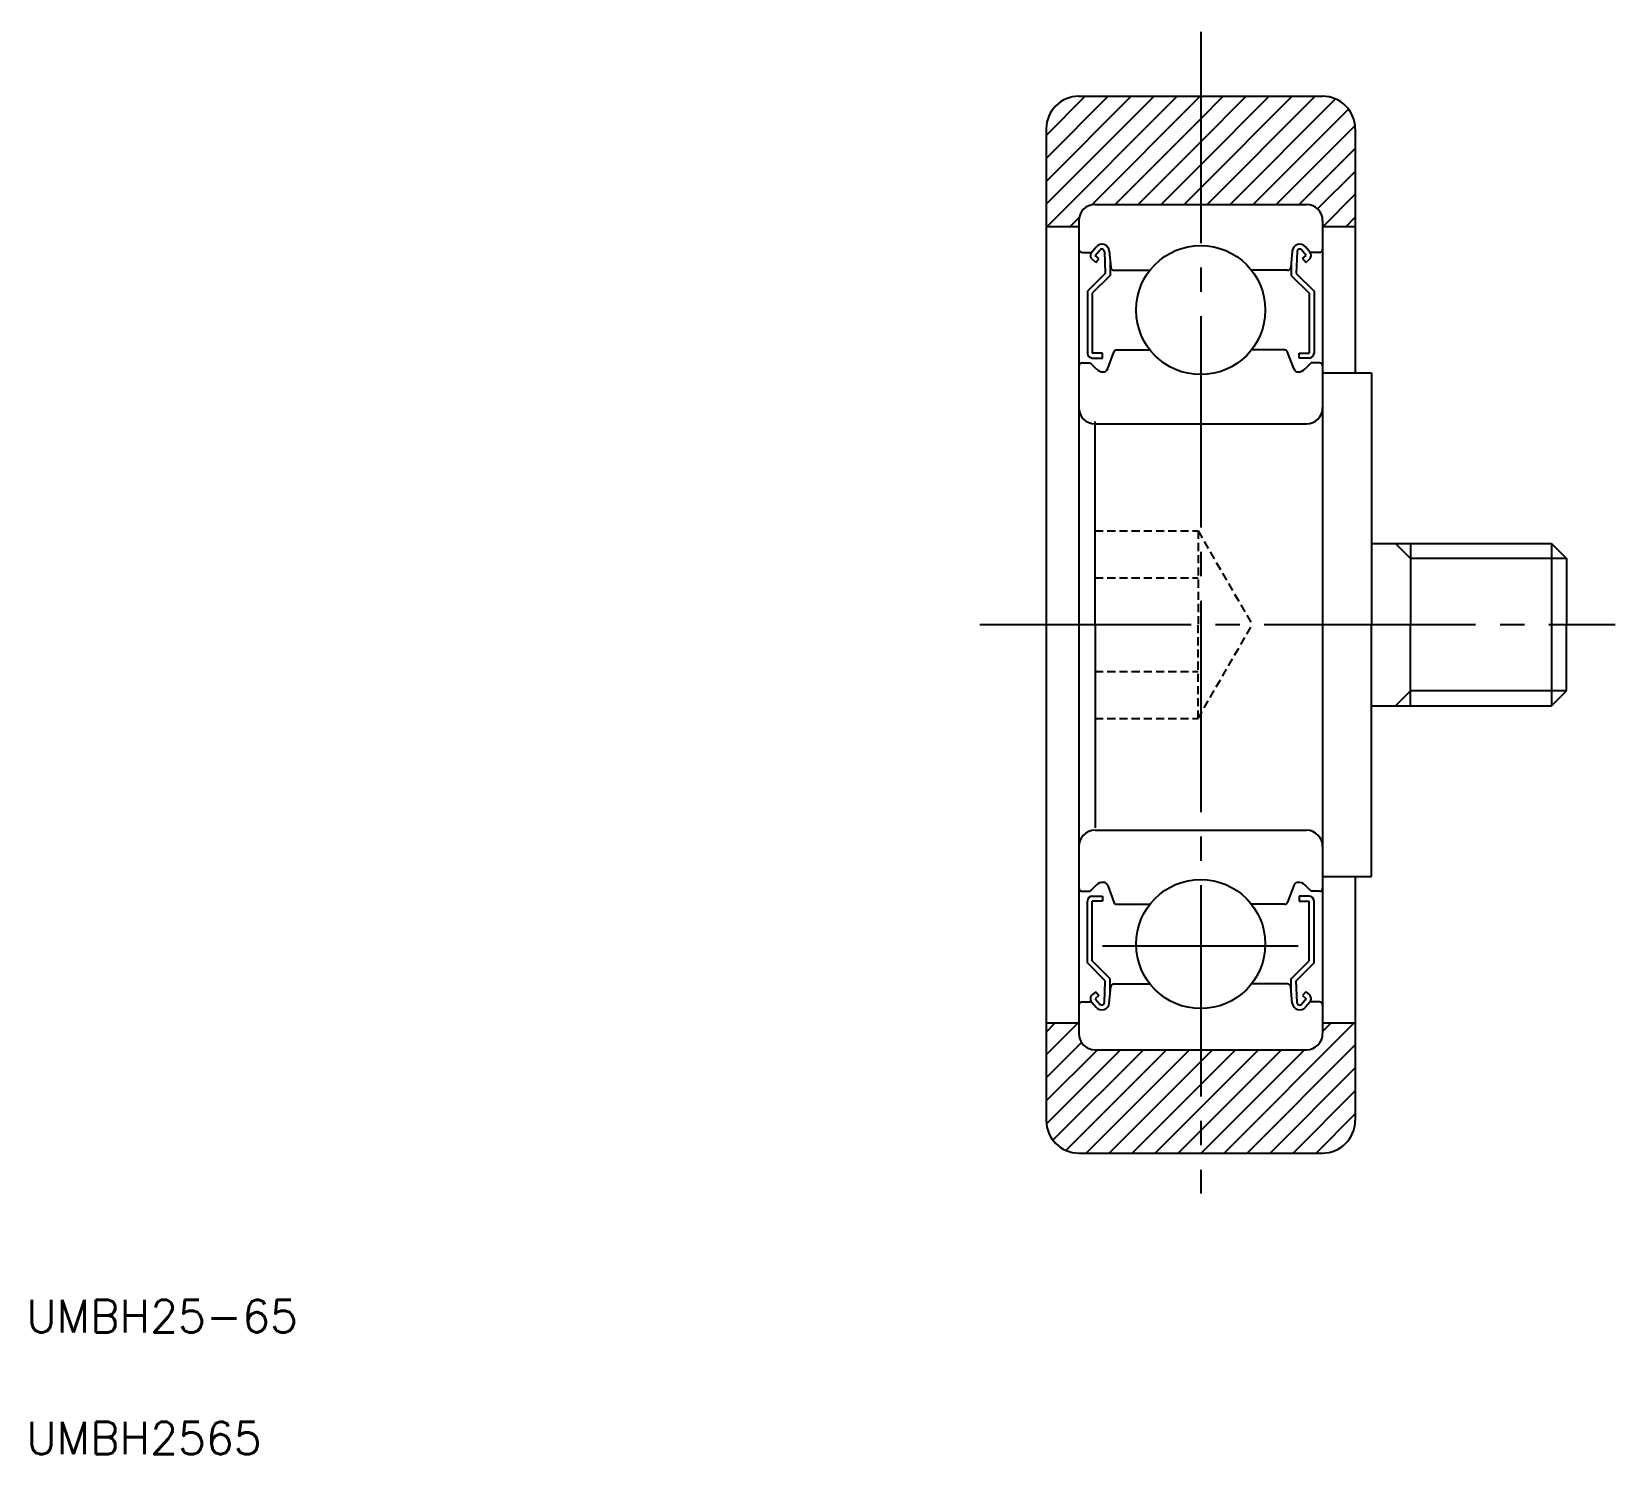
# Model space of a CAD drawing. Extents: x 5.3 to 102.7, y 5 to 92.5.
import ezdxf

# ---------------------------------------------------------------- set-up
doc = ezdxf.new("R2010")
doc.units = 0
doc.linetypes.add('CENTER', pattern=[17.5, 13, -1.5, 1.5, -1.5])
doc.linetypes.add('DASHED', pattern=[0.75, 0.5, -0.25])
doc.layers.get('0').update_dxf_attribs({"linetype": 'CONTINUOUS'})
doc.layers.add('CENTER', color=1, linetype='CENTER')
doc.styles.get("Standard").update_dxf_attribs({"font": 'txt.shx'})

# ---------------------------------------------------------------- blocks, each defined once
blk = doc.blocks.new('*X2')
at = {"color": 0, "linetype": 'CONTINUOUS'}
for p, q in [((67.747, 81.89), (74.392, 88.534)), ((67.747, 83.304), (72.978, 88.534)), ((67.747, 84.718), (71.564, 88.534)), ((67.747, 86.132), (70.149, 88.534)), ((67.806, 80.534), (75.806, 88.534)), ((70.552, 81.866), (77.221, 88.534)), ((77.247, 82.904), (82.877, 88.534)), ((77.247, 84.319), (81.463, 88.534)), ((77.247, 85.733), (80.049, 88.534)), ((77.247, 87.147), (78.635, 88.534)), ((77.643, 81.885), (84.292, 88.534)), ((79.057, 81.885), (85.541, 88.37)), ((80.471, 81.885), (86.336, 87.75)), ((71.986, 81.885), (77.247, 87.147)), ((81.885, 81.885), (86.737, 86.737)), ((73.4, 81.885), (77.247, 85.733)), ((83.299, 81.885), (86.747, 85.333)), ((74.814, 81.885), (77.247, 84.319)), ((84.437, 81.609), (86.747, 83.919)), ((76.228, 81.885), (77.247, 82.904)), ((84.777, 80.534), (86.747, 82.505)), ((69.221, 80.534), (69.767, 81.08)), ((86.191, 80.534), (86.747, 81.091)), ((67.747, 29.564), (69.718, 31.534)), ((67.747, 30.978), (68.304, 31.534)), ((78.689, 23.534), (86.689, 31.534)), ((84.747, 31.007), (85.274, 31.534)), ((67.747, 28.15), (69.921, 30.323)), ((67.747, 26.735), (70.897, 29.885)), ((67.758, 25.331), (72.312, 29.885)), ((68.159, 24.319), (73.726, 29.885)), ((68.953, 23.699), (75.14, 29.885)), ((70.203, 23.534), (76.554, 29.885)), ((77.247, 24.922), (82.211, 29.885)), ((77.247, 26.336), (80.797, 29.885)), ((77.247, 27.75), (79.383, 29.885)), ((77.247, 29.164), (77.968, 29.885)), ((77.274, 23.534), (83.625, 29.885)), ((80.103, 23.534), (86.747, 30.179)), ((71.618, 23.534), (77.247, 29.164)), ((81.517, 23.534), (86.747, 28.765)), ((73.032, 23.534), (77.247, 27.75)), ((82.931, 23.534), (86.747, 27.351)), ((74.446, 23.534), (77.247, 26.336)), ((84.345, 23.534), (86.747, 25.936)), ((75.86, 23.534), (77.247, 24.922))]:
    blk.add_line(p, q, dxfattribs=at)

msp = doc.modelspace()

# ---------------------------------------------------------------- linework, layer by layer
at = {"color": 7, "linetype": 'CONTINUOUS'}
for p, q in [((69.747, 88.534), (84.747, 88.534)), ((67.747, 86.534), (67.747, 25.534)), ((86.747, 86.534), (86.747, 71.534)), ((67.747, 80.534), (69.747, 80.534)), ((84.747, 80.534), (86.747, 80.534)), ((84.747, 71.534), (87.747, 71.534)), ((84.747, 71.534), (84.747, 40.534)), ((87.747, 71.534), (87.747, 56.034)), ((69.747, 69.385), (69.747, 42.385)), ((84.747, 69.385), (84.747, 42.385)), ((70.747, 56.034), (70.747, 68.534)), ((87.747, 61.034), (98.827, 61.034)), ((90.147, 61.034), (90.147, 56.034)), ((98.827, 61.034), (99.747, 60.114)), ((98.827, 61.034), (98.827, 51.034)), ((99.747, 60.114), (99.747, 56.034)), ((70.747, 56.034), (70.747, 43.534)), ((87.747, 40.534), (87.747, 56.034)), ((90.147, 51.034), (90.147, 56.034)), ((99.747, 51.954), (99.747, 56.034)), ((98.827, 51.034), (99.747, 51.954)), ((87.747, 51.034), (98.827, 51.034)), ((84.747, 40.534), (87.747, 40.534)), ((86.747, 40.534), (86.747, 25.534)), ((67.747, 31.534), (69.747, 31.534)), ((84.747, 31.534), (86.747, 31.534)), ((69.747, 23.534), (84.747, 23.534))]:
    msp.add_line(p, q, dxfattribs=at)
for p, q in [((70.747, 81.885), (83.747, 81.885)), ((69.747, 80.885), (69.747, 69.385)), ((84.747, 80.885), (84.747, 69.385)), ((69.947, 78.935), (70.528, 78.935)), ((70.527, 78.935), (70.81, 79.271)), ((70.758, 78.742), (71.039, 79.078)), ((71.322, 78.982), (71.377, 77.639)), ((71.62, 79.015), (71.708, 78.018)), ((82.874, 79.015), (82.787, 78.018)), ((83.173, 78.982), (83.118, 77.639)), ((83.737, 78.742), (83.456, 79.078)), ((83.968, 78.935), (83.685, 79.271)), ((84.547, 78.935), (83.967, 78.935)), ((70.793, 78.319), (70.564, 78.512)), ((70.986, 78.549), (70.758, 78.742)), ((70.793, 78.319), (70.986, 78.549)), ((71.677, 78.362), (71.677, 77.515)), ((82.817, 78.362), (82.817, 77.515)), ((83.508, 78.549), (83.737, 78.742)), ((83.702, 78.319), (83.508, 78.549)), ((83.702, 78.319), (83.931, 78.512)), ((71.377, 77.639), (70.277, 76.539)), ((71.677, 77.515), (70.577, 76.415)), ((71.907, 77.835), (74.125, 77.835)), ((82.588, 77.835), (80.37, 77.835)), ((82.817, 77.515), (83.917, 76.415)), ((83.118, 77.639), (84.217, 76.539)), ((70.277, 76.539), (70.277, 72.735)), ((70.577, 76.415), (70.577, 72.735)), ((83.917, 76.415), (83.917, 72.735)), ((84.217, 76.539), (84.217, 72.735)), ((69.947, 72.135), (70.447, 72.135)), ((70.447, 72.135), (70.821, 71.761)), ((71.197, 72.735), (70.577, 72.735)), ((70.577, 72.435), (71.197, 72.435)), ((71.197, 72.435), (71.197, 72.735)), ((71.529, 71.782), (71.901, 72.804)), ((72.089, 72.935), (74.125, 72.935)), ((82.406, 72.935), (80.37, 72.935)), ((82.965, 71.782), (82.594, 72.804)), ((83.297, 72.435), (83.297, 72.735)), ((83.297, 72.735), (83.917, 72.735)), ((83.917, 72.435), (83.297, 72.435)), ((84.048, 72.135), (83.673, 71.761)), ((84.547, 72.135), (84.048, 72.135)), ((70.747, 68.385), (83.747, 68.385)), ((70.747, 43.385), (83.747, 43.385)), ((69.747, 42.385), (69.747, 30.885)), ((84.747, 42.385), (84.747, 30.885)), ((70.447, 39.635), (70.821, 40.009)), ((71.529, 39.988), (71.901, 38.967)), ((82.965, 39.988), (82.594, 38.967)), ((84.048, 39.635), (83.673, 40.009)), ((69.947, 39.635), (70.447, 39.635)), ((70.277, 35.231), (70.277, 39.035)), ((70.577, 39.335), (71.197, 39.335)), ((71.197, 39.035), (70.577, 39.035)), ((70.577, 35.355), (70.577, 39.035)), ((71.197, 39.335), (71.197, 39.035)), ((83.297, 39.335), (83.297, 39.035)), ((83.917, 39.335), (83.297, 39.335)), ((83.297, 39.035), (83.917, 39.035)), ((83.917, 35.355), (83.917, 39.035)), ((84.547, 39.635), (84.048, 39.635)), ((84.217, 35.231), (84.217, 39.035)), ((72.089, 38.835), (74.125, 38.835)), ((82.406, 38.835), (80.37, 38.835)), ((71.377, 34.131), (70.277, 35.231)), ((71.677, 34.255), (70.577, 35.355)), ((82.817, 34.255), (83.917, 35.355)), ((83.118, 34.131), (84.217, 35.231)), ((71.322, 32.789), (71.377, 34.131)), ((71.677, 33.408), (71.677, 34.255)), ((82.817, 33.408), (82.817, 34.255)), ((83.173, 32.789), (83.118, 34.131)), ((70.793, 33.451), (70.564, 33.259)), ((70.986, 33.221), (70.758, 33.028)), ((70.793, 33.451), (70.986, 33.221)), ((71.62, 32.756), (71.708, 33.753)), ((71.907, 33.935), (74.125, 33.935)), ((82.588, 33.935), (80.37, 33.935)), ((82.874, 32.756), (82.787, 33.753)), ((83.702, 33.451), (83.508, 33.221)), ((83.508, 33.221), (83.737, 33.028)), ((83.702, 33.451), (83.931, 33.259)), ((69.947, 32.835), (70.528, 32.835)), ((70.527, 32.836), (70.81, 32.499)), ((70.758, 33.028), (71.039, 32.692)), ((83.737, 33.028), (83.456, 32.692)), ((83.968, 32.836), (83.685, 32.499)), ((84.547, 32.835), (83.967, 32.835)), ((70.747, 29.885), (83.747, 29.885)), ((74.297, 29.885), (74.297, 29.885)), ((77.247, 29.885), (77.248, 29.885))]:
    msp.add_line(p, q)
at = {"color": 3, "linetype": 'DASHED'}
for p, q in [((70.747, 61.808), (77.081, 61.808)), ((77.081, 61.808), (80.414, 56.034)), ((77.081, 61.808), (77.081, 56.034)), ((70.747, 58.921), (77.081, 58.921)), ((77.081, 50.261), (80.414, 56.034)), ((77.081, 50.261), (77.081, 56.034)), ((70.747, 53.147), (77.081, 53.147)), ((70.747, 50.261), (77.081, 50.261))]:
    msp.add_line(p, q, dxfattribs=at)
at = {"color": 3, "linetype": 'CONTINUOUS'}
for p, q in [((90.147, 60.114), (89.227, 61.034)), ((99.747, 60.114), (90.147, 60.114)), ((90.147, 51.954), (89.227, 51.034)), ((99.747, 51.954), (90.147, 51.954))]:
    msp.add_line(p, q, dxfattribs=at)
for centre in [(77.247, 75.385), (77.247, 36.385)]:
    msp.add_circle(centre, 3.969)
at = {"color": 7, "linetype": 'CONTINUOUS'}
for centre, start, end in [((69.747, 86.534), 90, 180), ((84.747, 86.534), 0, 90), ((69.747, 25.534), 180, 270), ((84.747, 25.534), 270, 0)]:
    msp.add_arc(centre, 2, start, end, dxfattribs=at)
for centre, radius, start, end in [((70.747, 80.885), 1, 90, 180), ((83.747, 80.885), 1, 0, 90), ((69.947, 79.135), 0.2, 180, 270), ((70.757, 78.742), 0.3, 139.91047, 229.9992), ((71.162, 78.975), 0.46, 4.9869, 139.91047), ((71.162, 78.975), 0.16, 2.37537, 139.99458), ((83.333, 78.975), 0.46, 40.08953, 175.0131), ((83.333, 78.975), 0.16, 40.00542, 177.62463), ((83.738, 78.742), 0.3, 310.0008, 40.08953), ((84.547, 79.135), 0.2, 270, 0), ((71.907, 78.035), 0.2, 184.9869, 270), ((82.588, 78.035), 0.2, 270, 355.0131), ((69.947, 71.935), 0.2, 90, 180), ((70.577, 72.735), 0.3, 180, 270), ((72.089, 72.735), 0.2, 90, 160.03041), ((82.406, 72.735), 0.2, 19.96959, 90), ((83.917, 72.735), 0.3, 270, 0), ((84.547, 71.935), 0.2, 0, 90), ((71.245, 72.185), 0.6, 225.0023, 272.82789), ((71.247, 71.885), 0.3, 265.49139, 340.03041), ((83.247, 71.885), 0.3, 199.96959, 274.50861), ((83.249, 72.185), 0.6, 267.17211, 314.9977), ((70.747, 69.385), 1, 180, 270), ((83.747, 69.385), 1, 270, 0), ((70.747, 42.385), 1, 90, 180), ((83.747, 42.385), 1, 0, 90), ((71.245, 39.585), 0.6, 87.17211, 134.9977), ((71.247, 39.885), 0.3, 19.96959, 94.50861), ((83.247, 39.885), 0.3, 85.49139, 160.03041), ((83.249, 39.585), 0.6, 45.0023, 92.82789), ((69.947, 39.835), 0.2, 180, 270), ((70.577, 39.035), 0.3, 90, 180), ((72.089, 39.035), 0.2, 199.96959, 270), ((82.406, 39.035), 0.2, 270, 340.03041), ((83.917, 39.035), 0.3, 0, 90), ((84.547, 39.835), 0.2, 270, 0), ((70.757, 33.029), 0.3, 130.0008, 220.08953), ((71.907, 33.735), 0.2, 90, 175.0131), ((82.588, 33.735), 0.2, 4.9869, 90), ((83.738, 33.029), 0.3, 319.91047, 49.9992), ((69.947, 32.635), 0.2, 90, 180), ((71.162, 32.795), 0.46, 220.08953, 355.0131), ((71.162, 32.795), 0.16, 220.00542, 357.62463), ((83.333, 32.795), 0.46, 184.9869, 319.91047), ((83.333, 32.795), 0.16, 182.37537, 319.99458), ((84.547, 32.635), 0.2, 0, 90), ((70.747, 30.885), 1, 180, 270), ((83.747, 30.885), 1, 270, 0)]:
    msp.add_arc(centre, radius, start, end)
at = {"layer": 'CENTER', "color": 1, "linetype": 'CENTER'}
for p, q in [((77.247, 92.51), (77.247, 21.035)), ((63.656, 56.034), (102.747, 56.034)), ((71.206, 36.284), (83.231, 36.284))]:
    msp.add_line(p, q, dxfattribs=at)

# ---------------------------------------------------------------- block references
at = {"color": 3, "linetype": 'CONTINUOUS'}
msp.add_blockref('*X2', (0, 0), dxfattribs=at)

# ---------------------------------------------------------------- texts
at = {"color": 7, "linetype": 'CONTINUOUS'}
for s, p in [('UMBH25-65', (5, 12.5)), ('UMBH2565', (5, 5))]:
    msp.add_text(s, height=2, dxfattribs=at).set_placement(p)

doc.saveas('drawing.dxf')
